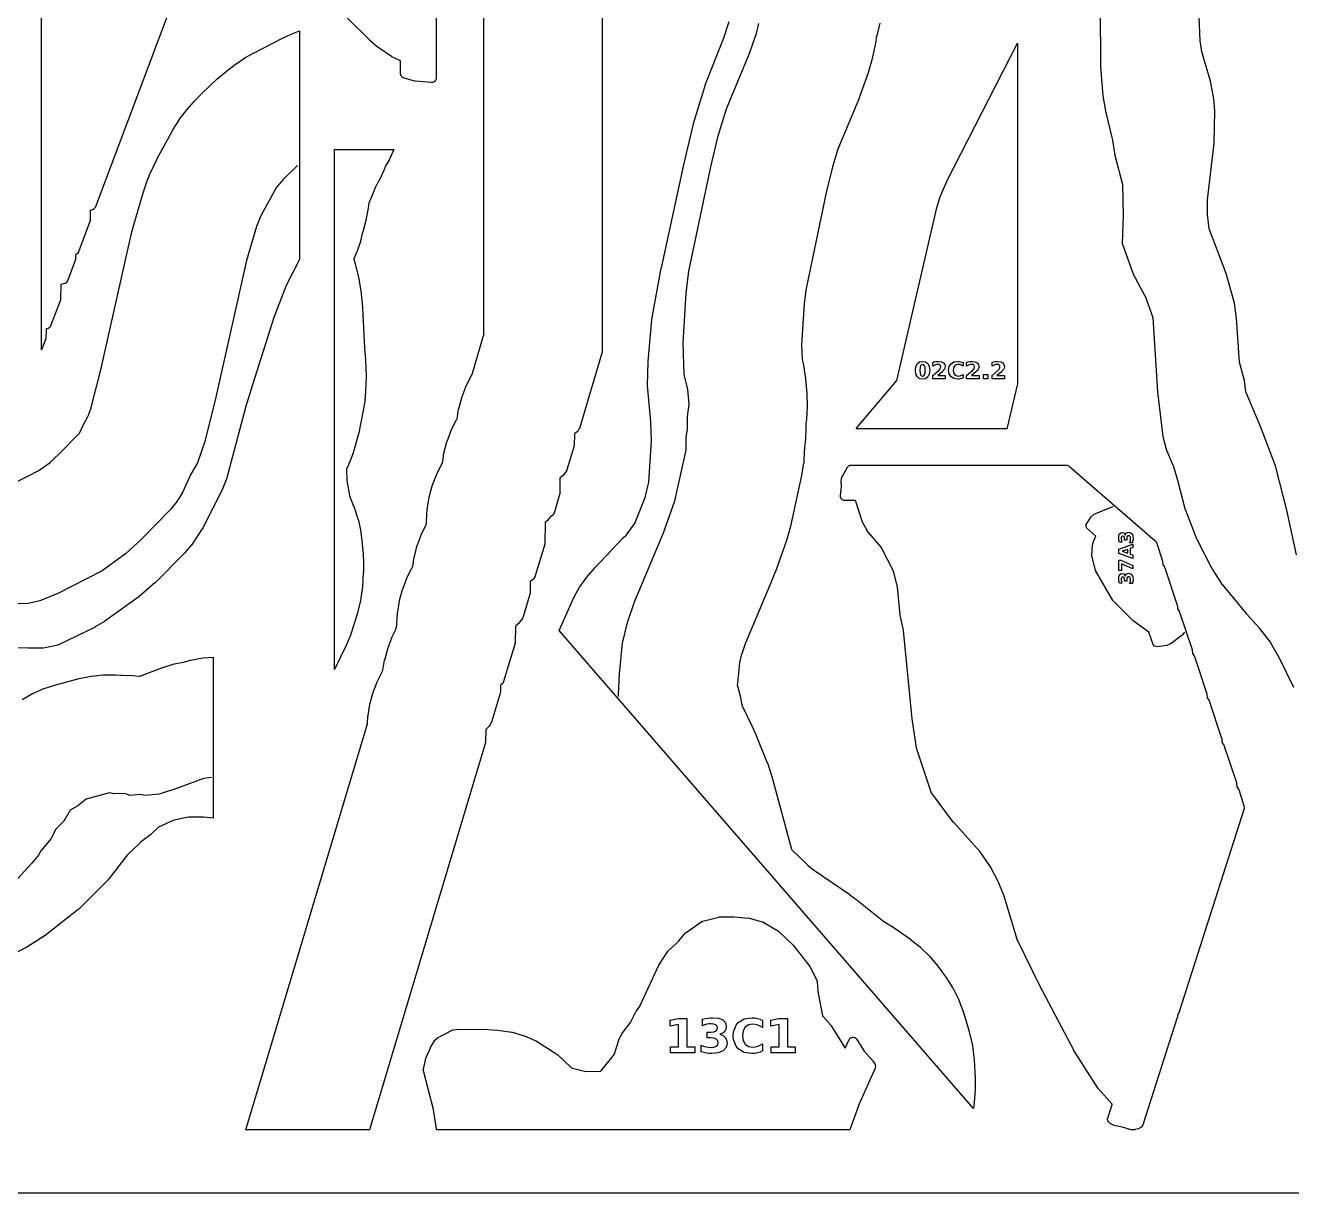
# Model space of a CAD drawing. Header units: millimetres. Extents: x 0 to 841, y 0 to 594.
# Drawn here: x 315.4 to 529.4, y 0 to 197.3 of the extents above; entities that cross this region are included whole.
import ezdxf

# ---------------------------------------------------------------- set-up
doc = ezdxf.new("R2010")
doc.units = ezdxf.units.MM
for name, color, linetype in [('CUT', 1, 'Continuous'), ('ENGRAVE', 5, 'Continuous'), ('SHEET_EDGE_DO_NOT_CUT', 8, 'Continuous')]:
    doc.layers.add(name, color=color, linetype=linetype)

msp = doc.modelspace()

# ---------------------------------------------------------------- linework, layer by layer
at = {"layer": 'CUT'}
for points in [[(412.84, 316.58), (412.84, 142.06), (412.84, 142.01), (412.83, 141.96), (412.82, 141.92), (409.01, 129.17), (409, 129.12), (408.98, 129.07), (408.95, 129.03), (408.73, 128.7), (408.7, 128.66), (408.67, 128.62), (408.63, 128.59), (408.2, 128.24), (408.19, 128.24), (408.19, 128.22), (408.16, 126.37), (408.15, 126.33), (408.15, 126.28), (408.13, 126.24), (406.92, 122.17), (406.9, 122.13), (406.89, 122.08), (406.86, 122.05), (406.84, 122.01), (406.21, 121.18), (406.17, 121.14), (406.13, 121.1), (405.72, 120.76), (405.71, 120.76), (405.71, 120.74), (405.7, 118.17), (405.7, 118.13), (405.69, 118.08), (405.68, 118.03), (404.74, 114.88), (404.72, 114.83), (404.69, 114.78), (404.6, 114.61), (404.57, 114.57), (404.54, 114.53), (404.5, 114.49), (404.46, 114.46), (404.05, 114.16), (404.04, 114.16), (404.03, 114.15), (403.7, 113.69), (403.66, 113.64), (403.61, 113.6), (403.22, 113.27), (403.21, 113.26), (403.21, 113.25), (403.18, 109.74), (403.17, 109.69), (403.17, 109.65), (403.16, 109.6), (401.54, 104.24), (401.53, 104.19), (401.5, 104.14), (401.47, 104.09), (401.18, 103.69), (401.16, 103.66), (401.13, 103.62), (401.1, 103.6), (400.72, 103.28), (400.71, 103.27), (400.71, 103.26), (400.69, 101.45), (400.69, 101.41), (400.68, 101.36), (400.67, 101.32), (399.43, 97.17), (399.41, 97.12), (399.39, 97.08), (399.37, 97.03), (399.34, 96.99), (398.67, 96.17), (398.64, 96.14), (398.6, 96.11), (398.21, 95.78), (398.2, 95.77), (398.2, 95.76), (398.17, 93.01), (398.17, 92.97), (398.16, 92.92), (398.15, 92.88), (396.21, 86.42), (396.2, 86.37), (396.17, 86.32), (396.09, 86.17), (396.07, 86.13), (396.04, 86.09), (396.01, 86.06), (395.98, 86.03), (395.7, 85.8), (395.7, 85.79), (395.7, 85.78), (395.68, 84.72), (395.68, 84.67), (395.67, 84.62), (395.66, 84.58), (394.15, 79.51), (394.13, 79.47), (394.12, 79.43), (394.09, 79.39), (393.74, 78.82), (393.72, 78.79), (393.69, 78.75), (393.65, 78.72), (393.2, 78.3), (393.19, 78.29), (393.19, 78.28), (393.14, 76.23), (393.14, 76.18), (393.13, 76.14), (393.12, 76.09), (373.52, 10.62), (352.64, 10.62), (373.2, 79.27), (373.2, 79.28), (373.2, 79.3), (373.28, 80.58), (373.29, 80.63), (373.59, 82.5), (373.6, 82.55), (374.08, 84.38), (374.1, 84.42), (374.75, 86.2), (374.77, 86.24), (375.6, 87.94), (375.62, 87.99), (375.81, 88.3), (375.82, 88.31), (375.82, 88.32), (376.1, 90.02), (376.11, 90.07), (376.61, 91.95), (376.62, 91.99), (377.31, 93.81), (377.33, 93.86), (377.93, 95.07), (377.93, 95.08), (377.93, 95.09), (378.17, 95.86), (378.17, 95.87), (378.17, 95.88), (378.17, 96.07), (378.17, 96.1), (378.29, 98.06), (378.3, 98.11), (378.61, 100.04), (378.63, 100.09), (379.13, 101.98), (379.15, 102.02), (379.84, 103.85), (379.86, 103.9), (380.73, 105.65), (380.76, 105.69), (380.83, 105.81), (380.84, 105.82), (380.84, 105.83), (381.11, 107.48), (381.12, 107.53), (381.62, 109.43), (381.64, 109.48), (382.33, 111.32), (382.35, 111.36), (383.17, 113), (383.17, 113.01), (383.17, 113.02), (383.18, 113.5), (383.18, 113.53), (383.3, 115.51), (383.3, 115.56), (383.62, 117.5), (383.63, 117.55), (384.14, 119.46), (384.15, 119.5), (384.85, 121.35), (384.87, 121.39), (385.75, 123.15), (385.78, 123.2), (385.84, 123.3), (385.85, 123.31), (385.85, 123.32), (386.11, 124.96), (386.12, 125.01), (386.63, 126.92), (386.65, 126.97), (387.35, 128.83), (387.37, 128.87), (388.26, 130.65), (388.28, 130.69), (388.34, 130.79), (388.35, 130.8), (388.35, 130.81), (388.61, 132.42), (388.62, 132.47), (389.12, 134.36), (389.13, 134.4), (389.81, 136.23), (389.83, 136.28), (390.7, 138.02), (390.72, 138.07), (390.86, 138.3), (390.87, 138.31), (390.87, 138.32), (392.83, 144.89), (392.84, 144.91), (392.84, 144.92), (392.84, 303.24)], [(384.8, 260.82), (384.8, 188.42), (384.8, 188.37), (384.79, 188.33), (384.76, 188.19), (384.75, 188.14), (384.73, 188.09), (384.71, 188.05), (384.69, 188.01), (384.64, 187.93), (384.61, 187.89), (384.58, 187.85), (384.54, 187.82), (384.5, 187.79), (384.43, 187.74), (384.38, 187.72), (384.34, 187.69), (384.29, 187.68), (384.24, 187.67), (384.08, 187.64), (384.04, 187.63), (383.99, 187.63), (383.95, 187.63), (381.28, 187.85), (381.23, 187.86), (381.18, 187.87), (379.38, 188.4), (379.33, 188.42), (379.28, 188.44), (379.16, 188.5), (379.12, 188.53), (379.08, 188.56), (379.04, 188.59), (379.01, 188.63), (378.95, 188.7), (378.92, 188.74), (378.9, 188.78), (378.87, 188.83), (378.86, 188.87), (378.82, 188.99), (378.81, 189.03), (378.8, 189.08), (378.8, 189.13), (378.8, 191.32), (378.8, 191.34), (378.79, 191.34), (377.34, 192), (377.3, 192.02), (377.26, 192.04), (374.94, 193.62), (374.89, 193.65), (373.59, 194.77), (373.57, 194.79), (369.83, 198.51)], [(340.45, 201.89), (327.2, 166.62), (327.18, 166.57), (327.15, 166.53), (327.12, 166.48), (326.96, 166.29), (326.93, 166.26), (326.9, 166.23), (326.86, 166.2), (326.82, 166.18), (326.78, 166.16), (326.74, 166.14), (326.7, 166.13), (326.35, 166.04), (326.34, 166.04), (326.34, 166.03), (326.3, 164.32), (326.3, 164.26), (326.29, 164.21), (326.27, 164.15), (324.35, 159.03), (324.33, 159), (324.32, 158.96), (324.29, 158.92), (324.18, 158.76), (324.15, 158.73), (324.12, 158.69), (324.09, 158.66), (324.05, 158.64), (324.01, 158.61), (323.86, 158.53), (323.85, 158.52), (323.85, 158.51), (323.82, 157.7), (323.81, 157.64), (323.8, 157.59), (323.79, 157.54), (322.51, 154.14), (322.49, 154.1), (322.47, 154.06), (322.4, 153.94), (322.37, 153.9), (322.34, 153.86), (322.31, 153.83), (322.27, 153.8), (322.21, 153.75), (322.16, 153.72), (322.12, 153.7), (322.07, 153.68), (322.02, 153.66), (321.38, 153.51), (321.37, 153.51), (321.37, 153.5), (321.31, 151.02), (321.3, 150.96), (321.29, 150.91), (321.28, 150.85), (319.64, 146.52), (319.63, 146.47), (319.6, 146.43), (319.57, 146.39), (319.54, 146.35), (319.42, 146.22), (319.39, 146.19), (319.35, 146.16), (319.31, 146.13), (319.27, 146.11), (319.22, 146.09), (319.18, 146.07), (318.89, 146), (318.87, 145.99), (318.87, 145.98), (318.82, 144.38), (318.81, 144.33), (318.8, 144.28), (318.79, 144.23), (318.12, 142.46), (318.12, 199.32)], [(529.78, 85.37), (527.35, 90.34), (527.35, 90.35), (525.83, 93), (525.82, 93.03), (524.06, 95.34), (524.05, 95.35), (521.79, 97.86), (521.77, 97.88), (517.72, 102.81), (517.69, 102.85), (516.02, 105.37), (515.99, 105.42), (513.49, 110.3), (513.47, 110.35), (511.52, 115.29), (511.5, 115.35), (510.19, 120.36), (510.19, 120.37), (509.42, 122.86), (509.41, 122.89), (508.35, 125.32), (508.33, 125.36), (508.32, 125.4), (507.72, 127.78), (507.7, 127.84), (506.79, 135.37), (506.78, 135.39), (506, 147.85), (506, 147.86), (505.99, 147.87), (504.69, 151.5), (504.69, 151.51), (504.68, 151.52), (502.63, 155.33), (502.62, 155.36), (502.6, 155.39), (500.86, 160.27), (500.84, 160.32), (500.83, 160.36), (500.83, 160.41), (500.83, 160.46), (500.99, 165.22), (500.99, 165.23), (500.89, 170.34), (500.89, 170.36), (500.89, 170.37), (499.59, 175.29), (499.58, 175.35), (499.19, 177.86), (499.19, 177.88), (498.02, 182.82), (498.01, 182.85), (497.58, 185.37), (497.58, 185.41), (497.17, 190.37), (497.16, 190.41), (497.1, 200.36)], [(459.8, 197.68), (459.36, 195.77), (459.35, 195.72), (459.21, 195.29), (459.2, 195.28), (459.2, 195.27), (459.13, 194.61), (459.12, 194.57), (458.81, 192.99), (458.81, 192.97), (458.4, 191.27), (458.39, 191.25), (457.83, 189.34), (457.82, 189.31), (456.61, 185.84), (456.61, 185.83), (456.19, 184.75), (456.19, 184.74), (452.72, 176.41), (452.71, 176.39), (451.79, 173.39), (451.79, 173.37), (450.76, 169.05), (450.76, 169.05), (447.29, 152.55), (447.28, 152.53), (447.02, 150.26), (447.02, 150.25), (446.59, 143.3), (446.59, 143.27), (446.67, 140.89), (446.67, 140.88), (446.67, 140.87), (446.81, 140.25), (446.82, 140.22), (447.24, 137.55), (447.25, 137.52), (447.47, 135.09), (447.47, 135.06), (447.54, 132.93), (447.54, 132.88), (447.39, 130.75), (447.38, 130.72), (447.3, 130.04), (447.29, 130), (447.3, 129.25), (447.3, 129.23), (447.23, 127.43), (447.23, 127.38), (447.05, 126), (447.05, 125.96), (447.05, 125.54), (447.04, 125.52), (446.93, 123.39), (446.92, 123.34), (446.58, 121.24), (446.58, 121.22), (444.69, 112.64), (444.68, 112.61), (444.01, 110.25), (444, 110.22), (442.09, 104.84), (442.08, 104.82), (441.66, 103.75), (441.66, 103.74), (437.04, 92.79), (437.03, 92.77), (436.4, 90.9), (436.39, 90.88), (436.09, 89.59), (436.08, 89.56), (435.74, 86.16), (435.74, 86.15), (435.71, 85.7), (435.71, 85.68), (435.72, 85.67), (436.17, 83.96), (436.18, 83.93), (436.47, 82.44), (436.47, 82.43), (436.48, 82.42), (438.24, 78.79), (438.25, 78.78), (438.78, 77.58), (438.79, 77.56), (440.78, 72.66), (440.79, 72.63), (441.55, 70.35), (441.56, 70.32), (444.88, 58.05), (444.88, 58.04), (444.89, 58.03), (447.64, 55.34), (447.66, 55.32), (448.77, 54.46), (448.78, 54.45), (454.74, 50.38), (454.75, 50.37), (455.96, 49.47), (455.97, 49.46), (460.46, 45.85), (460.49, 45.84), (462.18, 44.81), (462.21, 44.79), (464.97, 42.84), (465, 42.82), (466.66, 41.5), (466.7, 41.46), (468.21, 39.98), (468.24, 39.94), (469.59, 38.29), (469.6, 38.27), (470.95, 36.43), (470.97, 36.4), (472.15, 34.57), (472.18, 34.52), (473.15, 32.57), (473.17, 32.52), (473.93, 30.47), (473.94, 30.44), (474.91, 27.24), (474.92, 27.21), (475.47, 24.9), (475.48, 24.84), (475.75, 22.48), (475.75, 22.45), (475.92, 19.32), (475.92, 19.3), (475.94, 17.61), (475.94, 17.56), (475.81, 15.88), (475.81, 15.86), (475.61, 14.2), (405.58, 95), (408.06, 100.58), (408.06, 100.58), (408.09, 100.62), (409.06, 102.34), (409.09, 102.39), (410.27, 104.03), (410.3, 104.06), (411.7, 105.67), (411.71, 105.68), (416.28, 110.6), (416.33, 110.65), (416.96, 111.16), (416.96, 111.16), (416.97, 111.17), (418.43, 113.24), (418.44, 113.25), (418.45, 113.26), (420.13, 117.5), (420.14, 117.53), (420.77, 120.09), (420.77, 120.1), (420.77, 120.11), (421.19, 127.06), (421.19, 127.08), (421.08, 130.3), (421.08, 130.32), (420.51, 136.43), (420.51, 136.49), (420.63, 140.5), (420.64, 140.53), (421.28, 147.55), (421.29, 147.59), (422.86, 156.29), (422.87, 156.31), (426.65, 173.73), (426.66, 173.74), (428.3, 180.67), (428.31, 180.7), (430.33, 187.34), (430.34, 187.38), (433.41, 195.2), (433.42, 195.21), (434.35, 197.99)], [(312.58, 119.5), (317.85, 122.2), (317.86, 122.21), (317.86, 122.21), (319.54, 123.43), (319.56, 123.45), (320.98, 124.76), (320.99, 124.77), (324.52, 128.37), (324.53, 128.38), (324.54, 128.39), (325.21, 129.84), (325.22, 129.86), (325.9, 131.18), (325.9, 131.19), (326.11, 131.56), (326.11, 131.57), (326.12, 131.58), (326.49, 132.67), (326.5, 132.69), (328.1, 139.07), (328.1, 139.08), (333.23, 161.92), (333.24, 161.94), (333.57, 163.21), (333.57, 163.22), (335.28, 168.99), (335.28, 169.01), (335.8, 170.54), (335.81, 170.56), (336.49, 172.33), (336.51, 172.36), (337.63, 174.77), (337.65, 174.8), (340.3, 179.61), (340.32, 179.63), (341.41, 181.38), (341.44, 181.43), (342.71, 183.06), (342.72, 183.08), (343.89, 184.42), (343.91, 184.44), (345.21, 185.8), (345.22, 185.82), (347.74, 188.21), (347.76, 188.23), (349.63, 189.8), (349.65, 189.82), (351.08, 190.88), (351.1, 190.89), (352.44, 191.8), (352.48, 191.83), (353.89, 192.62), (353.91, 192.63), (358.84, 195.15), (358.86, 195.16), (360.3, 195.82), (360.32, 195.83), (361.69, 196.4), (361.69, 157.75), (359.45, 153.35), (359.45, 153.35), (359.44, 153.32), (357.36, 147.94), (357.36, 147.93), (353.74, 136.57), (353.74, 136.57), (352.58, 132.73), (352.57, 132.72), (349.45, 120.84), (349.43, 120.78), (348.73, 119.06), (348.72, 119.02), (345.39, 112.4), (345.36, 112.35), (343.45, 109.47), (343.41, 109.42), (342.27, 108.1), (342.25, 108.07), (337.29, 103.09), (337.26, 103.06), (334.56, 100.74), (334.52, 100.71), (328.81, 96.58), (328.77, 96.56), (327.17, 95.63), (327.14, 95.61), (320.95, 92.59), (320.91, 92.58), (320.87, 92.56), (320.83, 92.55), (318.41, 92.06), (318.37, 92.06), (318.32, 92.05), (315.89, 92.02), (315.87, 92.02), (303.39, 92.36)], [(314.82, 83.35), (316.59, 84.35), (316.63, 84.38), (318.49, 85.2), (318.54, 85.22), (320.49, 85.84), (320.51, 85.85), (324.44, 86.89), (324.47, 86.9), (326.48, 87.32), (326.53, 87.33), (328.57, 87.53), (328.62, 87.54), (330.66, 87.53), (330.72, 87.53), (331.39, 87.45), (331.42, 87.45), (331.59, 87.46), (331.61, 87.46), (333.43, 87.42), (333.48, 87.42), (334.6, 87.3), (334.61, 87.29), (334.63, 87.3), (334.72, 87.33), (334.73, 87.33), (338.42, 88.72), (338.45, 88.72), (340.5, 89.37), (340.55, 89.38), (342.32, 89.73), (342.34, 89.73), (343.23, 90), (343.29, 90.01), (345.36, 90.4), (345.41, 90.41), (347.13, 90.54), (347.13, 63.31), (345.45, 63.49), (345.45, 63.49), (345.42, 63.49), (342.97, 63.46), (342.96, 63.46), (342.95, 63.46), (340.47, 62.96), (340.46, 62.95), (340.45, 62.95), (337.88, 61.77), (337.87, 61.76), (337.86, 61.76), (336.57, 60.54), (336.53, 60.5), (334.79, 59.17), (334.77, 59.15), (332.57, 57.07), (332.57, 57.07), (332.56, 57.06), (329.29, 52.82), (329.25, 52.77), (324.35, 47.89), (324.3, 47.85), (318.74, 43.48), (318.7, 43.45), (315.63, 41.49), (315.59, 41.47), (313.99, 40.63)]]:
    msp.add_lwpolyline(points, dxfattribs=at)
for points in [[(481.29, 129.12), (455.79, 129.12), (456.12, 129.56), (456.14, 129.58), (462.65, 137.28), (462.66, 137.29), (462.66, 137.3), (469.37, 166.24), (469.38, 166.27), (470.07, 168.57), (470.09, 168.63), (471.05, 170.83), (471.06, 170.85), (483.06, 194.3), (483.06, 136.72), (481.29, 129.12)], [(376.86, 174.6), (376.84, 174.55), (376.26, 173.56), (376.24, 173.53), (375.9, 172.69), (375.89, 172.66), (375.15, 171.11), (375.14, 171.08), (374.59, 170.07), (374.58, 170.04), (374.17, 169), (374.16, 168.98), (373.41, 167.28), (373.41, 167.27), (373.4, 167.26), (373.26, 166.14), (373.25, 166.11), (372.94, 164.37), (372.93, 164.32), (372.47, 162.62), (372.46, 162.58), (372.33, 162.23), (372.32, 162.2), (372.01, 160.85), (372, 160.8), (371.38, 158.96), (371.36, 158.91), (370.88, 157.83), (370.87, 157.82), (370.87, 157.81), (371.06, 157.23), (371.07, 157.2), (371.72, 154.47), (371.72, 154.44), (372.13, 151.97), (372.14, 151.94), (372.38, 149.61), (372.38, 149.58), (372.69, 142.73), (372.69, 142.71), (372.89, 140.83), (372.89, 140.79), (372.98, 138.01), (372.98, 137.97), (372.88, 135.47), (372.88, 135.45), (372.76, 133.85), (372.75, 133.81), (372.49, 132.22), (372.49, 132.2), (371.66, 128.15), (371.65, 128.12), (370.97, 125.64), (370.96, 125.6), (370.66, 124.71), (370.65, 124.69), (370, 123.05), (369.98, 123.01), (369.68, 122.41), (369.67, 122.4), (369.67, 122.39), (369.71, 120.36), (369.72, 120.33), (370.08, 118.17), (370.08, 118.14), (370.23, 117.63), (370.24, 117.61), (370.99, 115.66), (371, 115.64), (371.58, 113.89), (371.6, 113.85), (372.01, 112.06), (372.02, 112.02), (372.27, 110.19), (372.27, 110.17), (372.46, 107.98), (372.46, 107.96), (372.54, 106.45), (372.54, 106.41), (372.5, 104.9), (372.49, 104.88), (372.33, 102.43), (372.33, 102.4), (372.04, 100.12), (372.03, 100.06), (371.48, 97.83), (371.47, 97.8), (370.69, 95.29), (370.69, 95.27), (370.2, 93.88), (370.18, 93.85), (369.59, 92.49), (369.58, 92.48), (367.62, 88.44), (367.62, 176.35), (377.64, 176.35), (376.86, 174.6)], [(504.08, 11.15), (504.05, 11.11), (504.01, 11.08), (503.97, 11.05), (503.93, 11.03), (503.61, 10.84), (503.57, 10.82), (503.53, 10.8), (503.49, 10.79), (502.98, 10.65), (502.92, 10.64), (502.86, 10.63), (502.42, 10.63), (502.37, 10.63), (502.32, 10.63), (501.94, 10.71), (501.9, 10.72), (501.86, 10.73), (501.07, 11.02), (501.06, 11.03), (501.05, 11.03), (499.41, 11.36), (499.36, 11.38), (499.31, 11.4), (498.85, 11.61), (498.81, 11.63), (498.77, 11.65), (498.73, 11.68), (498.5, 11.89), (498.46, 11.92), (498.43, 11.96), (498.4, 12), (498.38, 12.04), (498.36, 12.08), (498.33, 12.15), (498.32, 12.19), (498.31, 12.24), (498.3, 12.29), (498.3, 12.34), (498.3, 12.46), (498.31, 12.51), (498.31, 12.55), (498.33, 12.6), (499.06, 14.91), (499.07, 14.93), (499.06, 14.94), (496.75, 17.56), (496.72, 17.59), (496.7, 17.63), (492.62, 24.05), (492.6, 24.08), (486.78, 35.07), (486.77, 35.09), (483.11, 42.56), (483.09, 42.59), (483.08, 42.63), (480.84, 50.1), (480.83, 50.12), (479.83, 52.6), (479.82, 52.62), (478.53, 55.06), (478.52, 55.08), (476.79, 57.6), (476.77, 57.62), (472.3, 62.55), (472.27, 62.58), (468.55, 67.57), (468.52, 67.61), (468.5, 67.66), (468.48, 67.71), (466.02, 75.11), (466.01, 75.16), (466, 75.2), (465.27, 80.1), (465.27, 80.12), (463.83, 95.05), (463.82, 95.08), (463.24, 97.61), (463.23, 97.67), (462.77, 102.37), (462.77, 102.41), (462.12, 105.06), (462.11, 105.07), (462.11, 105.08), (460.1, 109.01), (460.1, 109.02), (460.09, 109.03), (457.63, 111.94), (457.6, 111.98), (457.58, 112.02), (456.91, 113.23), (456.89, 113.27), (456.87, 113.32), (455.71, 116.98), (455.7, 116.99), (455.69, 116.99), (453.84, 117), (453.78, 117.01), (453.73, 117.02), (453.68, 117.03), (453.63, 117.05), (453.51, 117.1), (453.47, 117.13), (453.43, 117.15), (453.39, 117.18), (453.36, 117.22), (453.33, 117.25), (453.26, 117.34), (453.23, 117.38), (453.21, 117.43), (453.19, 117.47), (453.17, 117.52), (453.16, 117.56), (453.13, 117.72), (453.13, 117.77), (453.13, 117.82), (453.13, 117.87), (453.3, 119.38), (453.3, 119.39), (453.3, 119.4), (453.26, 120.13), (453.26, 120.18), (453.27, 120.23), (453.33, 120.65), (453.34, 120.7), (453.35, 120.75), (453.5, 121.16), (453.52, 121.2), (453.54, 121.23), (454.26, 122.54), (454.28, 122.58), (454.31, 122.61), (454.34, 122.64), (454.37, 122.67), (454.57, 122.85), (454.61, 122.88), (454.66, 122.91), (454.7, 122.93), (454.75, 122.95), (454.8, 122.96), (454.91, 122.98), (454.95, 122.99), (455, 122.99), (491.36, 122.98), (491.41, 122.97), (491.45, 122.97), (491.5, 122.96), (491.54, 122.94), (491.58, 122.92), (491.76, 122.84), (491.8, 122.82), (491.83, 122.79), (491.87, 122.77), (506.29, 110.26), (506.33, 110.22), (506.36, 110.18), (506.47, 110.04), (506.5, 109.99), (506.53, 109.94), (506.55, 109.89), (507.58, 106.8), (507.59, 106.76), (507.6, 106.72), (507.61, 106.68), (507.64, 106.14), (507.64, 106.13), (507.65, 106.12), (507.9, 105.77), (507.93, 105.73), (507.95, 105.68), (507.97, 105.63), (510.08, 99.3), (510.09, 99.26), (510.1, 99.22), (510.1, 99.18), (510.14, 98.64), (510.14, 98.63), (510.15, 98.62), (510.4, 98.27), (510.43, 98.23), (510.45, 98.18), (510.47, 98.13), (512.58, 91.81), (512.59, 91.77), (512.6, 91.72), (512.6, 91.68), (512.64, 91.14), (512.64, 91.13), (512.65, 91.12), (512.9, 90.77), (512.93, 90.73), (512.95, 90.68), (512.97, 90.63), (515.08, 84.31), (515.09, 84.27), (515.1, 84.23), (515.1, 84.18), (515.14, 83.64), (515.14, 83.63), (515.14, 83.62), (515.4, 83.27), (515.43, 83.22), (515.45, 83.18), (515.47, 83.13), (517.57, 76.82), (517.59, 76.77), (517.59, 76.73), (517.6, 76.69), (517.63, 76.14), (517.63, 76.13), (517.64, 76.12), (517.9, 75.76), (517.93, 75.72), (517.95, 75.68), (517.97, 75.63), (520.07, 69.32), (520.08, 69.28), (520.09, 69.24), (520.1, 69.19), (520.13, 68.64), (520.13, 68.63), (520.14, 68.62), (520.4, 68.26), (520.43, 68.22), (520.45, 68.17), (520.47, 68.12), (521.39, 65.24), (521.4, 65.19), (521.41, 65.14), (521.42, 65.09), (521.41, 65.04), (521.4, 64.99), (521.39, 64.94), (510.34, 30.41), (510.32, 30.36), (510.29, 30.3), (510.14, 30.06), (510.13, 30.05), (510.13, 30.03), (510.1, 29.69), (510.09, 29.64), (510.08, 29.59), (504.26, 11.46), (504.24, 11.42), (504.23, 11.39), (504.21, 11.35), (504.11, 11.19), (504.08, 11.15)], [(384.89, 10.65), (384.87, 10.7), (384.85, 10.75), (384.84, 10.8), (384.37, 14.03), (384.36, 14.06), (382.64, 20.6), (382.63, 20.65), (382.63, 20.7), (382.63, 20.75), (382.63, 20.79), (382.64, 20.84), (383.08, 22.76), (383.1, 22.8), (383.11, 22.85), (383.83, 24.47), (383.86, 24.52), (384.51, 25.66), (384.54, 25.7), (384.57, 25.74), (384.6, 25.77), (385.01, 26.16), (385.05, 26.19), (385.08, 26.22), (385.12, 26.24), (387.5, 27.47), (387.55, 27.49), (387.6, 27.51), (387.66, 27.52), (388.22, 27.6), (388.29, 27.6), (392.64, 27.63), (392.67, 27.63), (395.15, 27.49), (395.19, 27.48), (397.6, 27.14), (397.64, 27.13), (397.67, 27.12), (400.07, 26.38), (400.12, 26.36), (401.55, 25.74), (401.59, 25.72), (401.62, 25.7), (405.37, 23.28), (405.41, 23.25), (405.45, 23.22), (407.63, 21.13), (407.64, 21.13), (407.65, 21.12), (410.13, 20.48), (410.14, 20.47), (410.15, 20.47), (412.62, 20.52), (412.64, 20.52), (412.64, 20.53), (414.96, 23.42), (414.97, 23.43), (414.97, 23.44), (415.66, 25.78), (415.68, 25.83), (415.7, 25.87), (416.31, 27.03), (416.33, 27.07), (416.35, 27.1), (417.63, 28.77), (417.64, 28.78), (417.64, 28.79), (418.63, 30.68), (418.67, 30.74), (419.28, 31.6), (419.29, 31.61), (419.29, 31.62), (422.41, 38.37), (422.45, 38.43), (423.91, 40.7), (423.95, 40.75), (423.99, 40.8), (425.81, 42.52), (425.84, 42.54), (426.95, 43.9), (426.98, 43.93), (427.02, 43.96), (427.05, 43.99), (429.73, 45.84), (429.77, 45.87), (429.81, 45.89), (429.85, 45.9), (429.89, 45.91), (432.58, 46.59), (432.64, 46.6), (432.7, 46.61), (435.15, 46.64), (435.2, 46.64), (437.66, 46.42), (437.7, 46.41), (437.75, 46.4), (440.1, 45.74), (440.14, 45.72), (440.18, 45.7), (440.22, 45.68), (442.65, 44.2), (442.69, 44.17), (442.73, 44.14), (445.11, 41.89), (445.13, 41.86), (445.16, 41.83), (447.96, 38.23), (447.98, 38.19), (448.01, 38.15), (449.16, 35.84), (449.18, 35.8), (449.2, 35.75), (449.21, 35.71), (449.21, 35.66), (449.34, 34.04), (449.35, 34.02), (450.13, 29.88), (450.14, 29.86), (450.15, 29.85), (451.53, 28.29), (451.56, 28.26), (451.59, 28.22), (453.92, 24.41), (453.92, 24.4), (453.93, 24.41), (454.63, 25.91), (454.65, 25.95), (454.68, 26), (454.71, 26.04), (454.75, 26.07), (454.79, 26.1), (454.84, 26.13), (454.98, 26.21), (455.03, 26.24), (455.07, 26.25), (455.12, 26.27), (455.17, 26.27), (455.22, 26.28), (455.27, 26.28), (455.32, 26.27), (455.49, 26.24), (455.54, 26.23), (455.59, 26.21), (455.63, 26.19), (455.67, 26.16), (455.71, 26.14), (455.75, 26.1), (455.86, 26), (455.89, 25.97), (455.91, 25.93), (455.94, 25.9), (457.13, 23.94), (457.14, 23.93), (457.15, 23.92), (458.58, 22.36), (458.61, 22.32), (458.64, 22.28), (458.97, 21.75), (459, 21.7), (459.02, 21.65), (459.03, 21.61), (459.04, 21.55), (459.05, 21.5), (459.05, 21.45), (459.03, 21.19), (459.02, 21.14), (459.02, 21.1), (459, 21.06), (458.99, 21.02), (456.18, 14.71), (456.17, 14.69), (454.75, 10.62), (384.9, 10.62), (384.89, 10.65)]]:
    msp.add_lwpolyline(points, close=True, dxfattribs=at)
at = {"layer": 'ENGRAVE'}
for points in [[(530.21, 107.82), (528.59, 115.37), (526.66, 122.84), (524.16, 129.53), (521.66, 135.39), (521.42, 137.3), (520.59, 140.36), (520.12, 147.84), (519.76, 150.38), (518.34, 155.37), (515.47, 162.89), (515.19, 165.32), (515.17, 167.81), (516.32, 177.4), (516.41, 182.84), (516.29, 184.89), (515.7, 187.87), (514.25, 192.81), (513.96, 194.7), (513.5, 205.34)], [(415.64, 83.84), (415.61, 84.2), (415.79, 87.69), (416.32, 92.9), (417.15, 96.4), (418.32, 99.87), (423.24, 111.52), (425.15, 116.93), (427.05, 125.53), (427.05, 127.63), (427.3, 129.07), (427.28, 131.21), (427.55, 133.28), (427.33, 135.74), (426.74, 138.29), (426.57, 143.58), (427.09, 152.03), (427.53, 155.76), (431.25, 173.42), (432.48, 178.62), (433.88, 183.19), (437.73, 192.43), (438.94, 195.92), (439.36, 197.64)], [(361.39, 173.6), (359.01, 171.33), (357.82, 169.96), (355.15, 165.12), (354.46, 163.33), (352.75, 157.54), (347.56, 134.45), (345.69, 126.97), (344.44, 123.37), (343.36, 121.43), (341.92, 118.33), (341.01, 116.86), (339.89, 115.47), (334.92, 110.41), (332.28, 107.97), (328.37, 105.12), (320.83, 101.25), (317.83, 100.05), (315.85, 99.56), (308.43, 99.4)], [(505.27, 94.75), (502.6, 96.66), (499.21, 100.07), (496.25, 105.19), (495.62, 107.71), (495.73, 109.46), (495.91, 110.09), (496.32, 110.96), (494.8, 112.3), (494.67, 112.57), (494.66, 112.93), (495.52, 114.21), (496.05, 114.68), (499.17, 115.98), (499.23, 115.98)], [(511.28, 94.74), (510.9, 94.24), (509.04, 92.8), (508.33, 92.51), (506.68, 92.26), (506.25, 92.37), (505.99, 92.64), (505.27, 94.75)], [(346.83, 70.19), (345.46, 69.99), (341.24, 68.41), (337.96, 67.38), (335.58, 67.15), (334.85, 67.28), (333.07, 67.14), (332.17, 67.46), (330.46, 67.42), (329.57, 67.56), (325.62, 66.51), (324.23, 65.4), (322.96, 64.65), (321.86, 62.81), (320.46, 61.38), (319.72, 59.86), (317.97, 57.8), (317.58, 57.05), (316.47, 55.69), (314.04, 53.04)]]:
    msp.add_lwpolyline(points, dxfattribs=at)
for points in [[(468.24, 139.01), (468.16, 138.36), (467.92, 137.89), (467.55, 137.59), (467.04, 137.49), (466.53, 137.59), (466.15, 137.89), (465.91, 138.36), (465.84, 139.01), (465.91, 139.65), (466.15, 140.13), (466.53, 140.42), (467.04, 140.52), (467.55, 140.42), (467.92, 140.13), (468.16, 139.65), (468.24, 139.01)], [(467.49, 139.01), (467.46, 139.48), (467.38, 139.78), (467.25, 139.95), (467.04, 140.01), (466.83, 139.95), (466.69, 139.78), (466.61, 139.48), (466.59, 139.01), (466.61, 138.54), (466.69, 138.23), (466.83, 138.06), (467.04, 138.01), (467.24, 138.06), (467.38, 138.23), (467.46, 138.54), (467.49, 139.01)], [(469.58, 138.1), (470.86, 138.1), (470.86, 137.55), (468.74, 137.55), (468.74, 138.1), (469.81, 139.04), (469.93, 139.17), (470.02, 139.29), (470.07, 139.42), (470.09, 139.55), (470.05, 139.74), (469.95, 139.88), (469.79, 139.97), (469.58, 140.01), (469.4, 139.99), (469.2, 139.93), (468.98, 139.84), (468.75, 139.71), (468.75, 140.35), (469.01, 140.42), (469.25, 140.47), (469.5, 140.51), (469.74, 140.52), (470.21, 140.46), (470.55, 140.29), (470.77, 140.01), (470.84, 139.65), (470.81, 139.42), (470.72, 139.2), (470.53, 138.96), (470.2, 138.65), (469.58, 138.1)], [(473.89, 137.71), (473.68, 137.62), (473.46, 137.55), (473.23, 137.51), (472.99, 137.49), (472.34, 137.6), (471.84, 137.9), (471.52, 138.38), (471.41, 139.01), (471.52, 139.63), (471.84, 140.11), (472.34, 140.42), (472.99, 140.52), (473.23, 140.51), (473.46, 140.46), (473.68, 140.4), (473.89, 140.3), (473.89, 139.7), (473.68, 139.82), (473.48, 139.91), (473.27, 139.96), (473.05, 139.97), (472.69, 139.91), (472.42, 139.72), (472.25, 139.41), (472.19, 139.01), (472.25, 138.6), (472.42, 138.3), (472.69, 138.1), (473.05, 138.04), (473.27, 138.06), (473.48, 138.1), (473.68, 138.19), (473.89, 138.31), (473.89, 137.71)], [(475.3, 138.1), (476.58, 138.1), (476.58, 137.55), (474.46, 137.55), (474.46, 138.1), (475.53, 139.04), (475.65, 139.17), (475.74, 139.29), (475.79, 139.42), (475.81, 139.55), (475.77, 139.74), (475.67, 139.88), (475.51, 139.97), (475.3, 140.01), (475.12, 139.99), (474.92, 139.93), (474.7, 139.84), (474.47, 139.71), (474.47, 140.35), (474.72, 140.42), (474.97, 140.47), (475.22, 140.51), (475.46, 140.52), (475.93, 140.46), (476.27, 140.29), (476.49, 140.01), (476.56, 139.65), (476.53, 139.42), (476.44, 139.2), (476.25, 138.96), (475.92, 138.65), (475.3, 138.1)], [(479.6, 138.1), (480.89, 138.1), (480.89, 137.55), (478.77, 137.55), (478.77, 138.1), (479.83, 139.04), (479.95, 139.17), (480.04, 139.29), (480.09, 139.42), (480.11, 139.55), (480.08, 139.74), (479.97, 139.88), (479.81, 139.97), (479.61, 140.01), (479.42, 139.99), (479.22, 139.93), (479.01, 139.84), (478.77, 139.71), (478.77, 140.35), (479.03, 140.42), (479.28, 140.47), (479.52, 140.51), (479.76, 140.52), (480.23, 140.46), (480.58, 140.29), (480.79, 140.01), (480.87, 139.65), (480.84, 139.42), (480.74, 139.2), (480.55, 138.96), (480.23, 138.65), (479.6, 138.1)], [(477.34, 138.31), (478.04, 138.31), (478.04, 137.55), (477.34, 137.55), (477.34, 138.31)], [(501.3, 111.15), (501.39, 111.36), (501.51, 111.51), (501.69, 111.6), (501.9, 111.63), (502.2, 111.56), (502.43, 111.36), (502.56, 111.04), (502.61, 110.59), (502.6, 110.41), (502.58, 110.23), (502.54, 110.05), (502.49, 109.87), (502.03, 109.87), (502.1, 110.04), (502.15, 110.21), (502.19, 110.37), (502.2, 110.53), (502.18, 110.74), (502.11, 110.9), (502.01, 111), (501.88, 111.03), (501.74, 111), (501.63, 110.9), (501.57, 110.74), (501.55, 110.51), (501.55, 110.27), (501.17, 110.27), (501.17, 110.52), (501.15, 110.72), (501.09, 110.86), (501, 110.94), (500.88, 110.97), (500.76, 110.95), (500.67, 110.86), (500.62, 110.73), (500.6, 110.56), (500.6, 110.41), (500.63, 110.27), (500.67, 110.12), (500.73, 109.97), (500.29, 109.97), (500.24, 110.15), (500.21, 110.32), (500.19, 110.5), (500.19, 110.67), (500.22, 111.07), (500.34, 111.35), (500.52, 111.52), (500.78, 111.57), (500.97, 111.55), (501.12, 111.47), (501.23, 111.33), (501.3, 111.15)], [(502.14, 108.89), (502.14, 107.95), (502.56, 107.8), (502.56, 107.2), (500.23, 108.06), (500.23, 108.78), (502.56, 109.64), (502.56, 109.04), (502.14, 108.89)], [(501.7, 108.1), (501.7, 108.74), (500.77, 108.42), (501.7, 108.1)], [(500.23, 105.17), (500.23, 106.93), (500.57, 106.93), (502.56, 106.02), (502.56, 105.43), (500.67, 106.29), (500.67, 105.17), (500.23, 105.17)], [(501.3, 104.22), (501.39, 104.43), (501.51, 104.58), (501.69, 104.67), (501.9, 104.7), (502.2, 104.63), (502.43, 104.43), (502.56, 104.11), (502.61, 103.66), (502.6, 103.48), (502.58, 103.3), (502.54, 103.12), (502.49, 102.94), (502.03, 102.94), (502.1, 103.11), (502.15, 103.28), (502.19, 103.44), (502.2, 103.6), (502.18, 103.82), (502.11, 103.97), (502.01, 104.07), (501.88, 104.1), (501.74, 104.07), (501.63, 103.97), (501.57, 103.81), (501.55, 103.58), (501.55, 103.34), (501.17, 103.34), (501.17, 103.59), (501.15, 103.79), (501.09, 103.93), (501, 104.02), (500.88, 104.04), (500.76, 104.02), (500.67, 103.94), (500.62, 103.81), (500.6, 103.63), (500.6, 103.48), (500.63, 103.34), (500.67, 103.19), (500.73, 103.04), (500.29, 103.04), (500.24, 103.22), (500.21, 103.39), (500.19, 103.57), (500.19, 103.74), (500.22, 104.14), (500.34, 104.42), (500.52, 104.59), (500.78, 104.64), (500.97, 104.62), (501.12, 104.54), (501.23, 104.4), (501.3, 104.22)], [(424.43, 24.67), (425.76, 24.67), (425.76, 28.44), (424.39, 28.16), (424.39, 29.18), (425.75, 29.46), (427.18, 29.46), (427.18, 24.67), (428.51, 24.67), (428.51, 23.63), (424.43, 23.63), (424.43, 24.67)], [(432.78, 26.77), (433.3, 26.56), (433.68, 26.24), (433.91, 25.82), (433.99, 25.28), (433.82, 24.52), (433.32, 23.97), (432.5, 23.63), (431.38, 23.51), (430.93, 23.53), (430.48, 23.59), (430.03, 23.68), (429.59, 23.8), (429.59, 24.96), (430.01, 24.78), (430.43, 24.65), (430.84, 24.57), (431.25, 24.54), (431.77, 24.59), (432.16, 24.74), (432.4, 25), (432.48, 25.34), (432.4, 25.69), (432.16, 25.94), (431.75, 26.1), (431.19, 26.15), (430.59, 26.15), (430.59, 27.12), (431.22, 27.12), (431.72, 27.16), (432.07, 27.29), (432.27, 27.52), (432.34, 27.84), (432.28, 28.13), (432.07, 28.35), (431.75, 28.49), (431.31, 28.54), (430.95, 28.52), (430.58, 28.46), (430.21, 28.35), (429.84, 28.21), (429.84, 29.32), (430.28, 29.43), (430.72, 29.5), (431.16, 29.55), (431.58, 29.57), (432.58, 29.47), (433.28, 29.19), (433.71, 28.73), (433.85, 28.07), (433.78, 27.6), (433.58, 27.23), (433.24, 26.95), (432.78, 26.77)], [(439.98, 23.95), (439.56, 23.76), (439.12, 23.62), (438.66, 23.54), (438.18, 23.51), (436.87, 23.72), (435.87, 24.33), (435.5, 24.77), (435.07, 25.88), (435.02, 26.54), (435.07, 27.2), (435.5, 28.31), (435.87, 28.75), (436.87, 29.36), (438.18, 29.57), (438.66, 29.54), (439.12, 29.46), (439.56, 29.32), (439.98, 29.13), (439.98, 27.93), (439.57, 28.17), (439.16, 28.34), (438.74, 28.44), (438.3, 28.48), (437.58, 28.35), (437.04, 27.96), (436.69, 27.35), (436.58, 26.54), (436.69, 25.73), (437.04, 25.12), (437.58, 24.73), (438.3, 24.6), (438.74, 24.64), (439.16, 24.74), (439.57, 24.91), (439.98, 25.16), (439.98, 23.95)], [(441.43, 24.67), (442.76, 24.67), (442.76, 28.44), (441.4, 28.16), (441.4, 29.18), (442.75, 29.46), (444.18, 29.46), (444.18, 24.67), (445.51, 24.67), (445.51, 23.63), (441.43, 23.63), (441.43, 24.67)]]:
    msp.add_lwpolyline(points, close=True, dxfattribs=at)
at = {"layer": 'SHEET_EDGE_DO_NOT_CUT'}
msp.add_lwpolyline([(0, 0), (841, 0), (841, 594), (0, 594)], close=True, dxfattribs=at)

doc.saveas('drawing.dxf')
